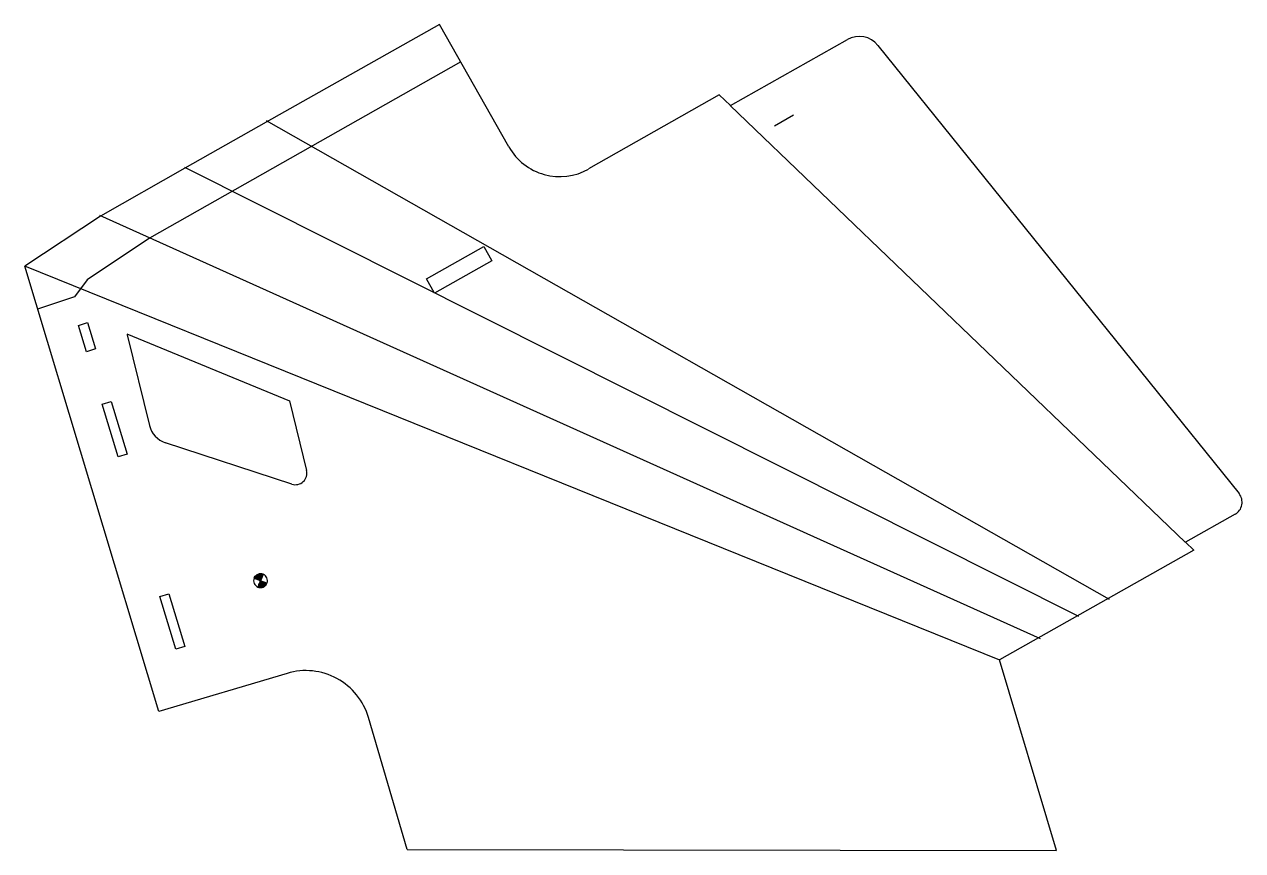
# Model space of a CAD drawing. Extents: x 16 to 578, y 20 to 402.
import ezdxf

# ---------------------------------------------------------------- set-up
doc = ezdxf.new("R2010")
doc.units = 0
doc.layers.add('Fullcuts', color=7, linetype='CONTINUOUS')

msp = doc.modelspace()

# ---------------------------------------------------------------- linework, layer by layer
at = {"layer": 'Fullcuts', "color": 7}
for points in [[(207.37381, 402.267298), (127.253207, 356.973913), (89.646447, 335.71014), (50.633616, 313.621887), (15.73616, 290.41881)], [(239.419836, 345.579532), (207.37381, 402.267298)], [(341.791092, 364.692849), (395.816582, 395.234831)], [(409.925802, 392.52493), (576.82305, 185.312218)], [(336.517573, 369.608624), (276.241572, 335.405359)], [(336.517573, 369.608624), (341.791092, 364.692849)], [(201.341169, 284.555699), (227.818284, 299.518029), (231.57651, 292.885917), (205.099395, 277.923584), (201.341169, 284.555699)], [(77.67195, 84.521095), (15.73616, 290.41881)], [(44.700639, 264.356962), (48.349309, 252.198857), (44.213938, 250.94754), (40.565268, 263.105673), (44.700639, 264.356962)], [(63.001593, 258.743562), (73.331157, 216.788181)], [(55.658345, 227.855045), (62.955684, 203.538807), (58.820312, 202.28749), (51.530902, 226.623371), (55.658345, 227.855045)], [(137.97396, 228.292969), (145.939648, 196.081818)], [(139.098031, 189.714405), (80.657833, 208.874133)], [(574.989875, 175.802628), (552.147768, 162.88732)], [(555.983084, 159.214678), (466.158524, 108.436381)], [(552.147768, 162.88732), (555.983084, 159.214678)], [(82.317917, 138.963089), (89.626954, 114.619305), (85.479887, 113.395533), (78.182546, 137.7118), (82.317917, 138.963089)], [(192.440066, 20.801752), (492.494372, 20.268804), (466.158524, 108.436381)], [(136.919902, 102.223428), (77.67195, 84.521095)], [(192.440066, 20.801752), (174.500213, 81.834989)]]:
    msp.add_lwpolyline(points, dxfattribs=at)
at = {"layer": 'Fullcuts', "color": 3}
for points in [[(217.27162, 384.963486), (73.330463, 303.459813), (44.516613, 284.215088), (38.631848, 276.297276), (21.579789, 270.653199)], [(125.833381, 148.008283), (123.454628, 142.120667)], [(121.700194, 146.253851), (127.587812, 143.875099)]]:
    msp.add_lwpolyline(points, dxfattribs=at)
at = {"layer": 'Fullcuts', "color": 1}
for points in [[(341.722146, 364.697734), (551.951342, 162.931262)], [(362.119051, 355.338373), (370.913688, 360.437294)], [(127.213374, 357.77313), (516.741974, 136.492769)], [(89.464967, 336.233224), (502.601032, 128.651394)], [(50.158419, 314.031934), (484.895454, 118.377489)], [(15.515121, 290.592026), (466.080094, 108.551979)], [(62.859672, 259.199831), (138.099574, 228.155471)]]:
    msp.add_lwpolyline(points, dxfattribs=at)
at = {"layer": 'Fullcuts', "color": 3}
for points in [[(121.921807, 146.689397), (124.643994, 145.064495), (121.700185, 146.253871), (121.921807, 146.689397), (121.921807, 146.689397)], [(122.202305, 147.101135), (124.826365, 145.515879), (121.921807, 146.689397), (122.202305, 147.101135), (122.202305, 147.101135)], [(124.826365, 145.515879), (121.921807, 146.689397), (124.643994, 145.064495), (124.826365, 145.515879), (124.826365, 145.515879)], [(122.553375, 147.461531), (125.008736, 145.967263), (122.202305, 147.101135), (122.553375, 147.461531), (122.553375, 147.461531)], [(125.008736, 145.967263), (122.202305, 147.101135), (124.826365, 145.515879), (125.008736, 145.967263), (125.008736, 145.967263)], [(122.947463, 147.758889), (125.183177, 146.399022), (122.553375, 147.461531), (122.947463, 147.758889), (122.947463, 147.758889)], [(125.183177, 146.399022), (122.553375, 147.461531), (125.008736, 145.967263), (125.183177, 146.399022), (125.183177, 146.399022)], [(123.404194, 147.985279), (125.341761, 146.79153), (122.947463, 147.758889), (123.404194, 147.985279), (123.404194, 147.985279)], [(125.341761, 146.79153), (122.947463, 147.758889), (125.183177, 146.399022), (125.341761, 146.79153), (125.341761, 146.79153)], [(123.876389, 148.136935), (125.484486, 147.144787), (123.404194, 147.985279), (123.876389, 148.136935), (123.876389, 148.136935)], [(125.484486, 147.144787), (123.404194, 147.985279), (125.341761, 146.79153), (125.484486, 147.144787), (125.484486, 147.144787)], [(124.364047, 148.213856), (125.603424, 147.439168), (123.876389, 148.136935), (124.364047, 148.213856), (124.364047, 148.213856)], [(125.603424, 147.439168), (123.876389, 148.136935), (125.484486, 147.144787), (125.603424, 147.439168), (125.603424, 147.439168)], [(124.847543, 148.223972), (125.698574, 147.674673), (124.364047, 148.213856), (124.847543, 148.223972), (124.847543, 148.223972)], [(125.698574, 147.674673), (124.364047, 148.213856), (125.603424, 147.439168), (125.698574, 147.674673), (125.698574, 147.674673)], [(125.346502, 148.159354), (125.769936, 147.851301), (124.847543, 148.223972), (125.346502, 148.159354), (125.346502, 148.159354)], [(125.769936, 147.851301), (124.847543, 148.223972), (125.698574, 147.674673), (125.769936, 147.851301), (125.769936, 147.851301)], [(125.833369, 148.008304), (125.817511, 147.969053), (125.346502, 148.159354), (125.833369, 148.008304), (125.833369, 148.008304)], [(125.817511, 147.969053), (125.346502, 148.159354), (125.769936, 147.851301), (125.817511, 147.969053), (125.817511, 147.969053)], [(123.462547, 142.140312), (123.913931, 141.957941), (123.454618, 142.120687), (123.462547, 142.140312), (123.462547, 142.140312)], [(123.510122, 142.258064), (123.462547, 142.140312), (123.913931, 141.957941), (123.510122, 142.258064), (123.510122, 142.258064)], [(123.581485, 142.434693), (124.41289, 141.893322), (123.510122, 142.258064), (123.581485, 142.434693), (123.581485, 142.434693)], [(123.510122, 142.258064), (124.41289, 141.893322), (123.913931, 141.957941), (123.510122, 142.258064), (123.510122, 142.258064)], [(123.676635, 142.670198), (124.916011, 141.895509), (123.581485, 142.434693), (123.676635, 142.670198), (123.676635, 142.670198)], [(124.916011, 141.895509), (123.581485, 142.434693), (124.41289, 141.893322), (124.916011, 141.895509), (124.916011, 141.895509)], [(123.795572, 142.964578), (125.403669, 141.972431), (123.676635, 142.670198), (123.795572, 142.964578), (123.795572, 142.964578)], [(125.403669, 141.972431), (123.676635, 142.670198), (124.916011, 141.895509), (125.403669, 141.972431), (125.403669, 141.972431)], [(123.938297, 143.317836), (125.875864, 142.124086), (123.795572, 142.964578), (123.938297, 143.317836), (123.938297, 143.317836)], [(125.875864, 142.124086), (123.795572, 142.964578), (125.403669, 141.972431), (125.875864, 142.124086), (125.875864, 142.124086)], [(124.096881, 143.710343), (126.31297, 142.358406), (123.938297, 143.317836), (124.096881, 143.710343), (124.096881, 143.710343)], [(126.31297, 142.358406), (123.938297, 143.317836), (125.875864, 142.124086), (126.31297, 142.358406), (126.31297, 142.358406)], [(124.271323, 144.142102), (126.707058, 142.655764), (124.096881, 143.710343), (124.271323, 144.142102), (124.271323, 144.142102)], [(126.707058, 142.655764), (124.096881, 143.710343), (126.31297, 142.358406), (126.707058, 142.655764), (126.707058, 142.655764)], [(124.453694, 144.593486), (127.077754, 143.00823), (124.271323, 144.142102), (124.453694, 144.593486), (124.453694, 144.593486)], [(127.077754, 143.00823), (124.271323, 144.142102), (126.707058, 142.655764), (127.077754, 143.00823), (127.077754, 143.00823)], [(124.643994, 145.064495), (127.358252, 143.419969), (124.453694, 144.593486), (124.643994, 145.064495), (124.643994, 145.064495)], [(127.358252, 143.419969), (124.453694, 144.593486), (127.077754, 143.00823), (127.358252, 143.419969), (127.358252, 143.419969)], [(127.587803, 143.87512), (124.643994, 145.064495), (127.358252, 143.419969), (127.587803, 143.87512), (127.587803, 143.87512)]]:
    msp.add_lwpolyline(points, close=True, dxfattribs=at)
at = {"layer": 'Fullcuts', "color": 7}
for points in [[(409.946758, 392.54917), (406.531687, 396.789414), (400.549197, 397.934439), (395.809716, 395.254942)], [(239.427382, 345.588646), (242.955309, 339.348467), (248.820086, 334.767498), (255.728832, 332.855607)], [(255.728832, 332.855607), (262.637577, 330.943716), (270.023048, 331.857878), (276.25713, 335.396569)], [(73.318953, 216.79194), (74.23579, 213.065124), (77.009126, 210.074236), (80.656231, 208.879092)], [(144.412184, 190.88335), (145.836393, 192.205234), (146.430951, 194.195951), (145.964952, 196.082375)], [(139.112018, 189.721803), (140.95853, 189.116706), (142.987975, 189.561465), (144.412184, 190.88335)], [(578.12164, 180.146061), (578.472763, 181.980598), (577.999778, 183.876745), (576.828171, 185.331445)], [(575.004808, 175.80479), (576.630781, 176.724044), (577.770517, 178.311523), (578.12164, 180.146061)], [(159.969186, 99.847636), (152.915803, 103.676182), (144.627785, 104.537015), (136.938146, 102.239748)], [(174.523434, 81.838616), (172.260104, 89.538312), (167.022569, 96.019092), (159.969186, 99.847636)]]:
    msp.add_open_spline(points, degree=3, dxfattribs=at)
at = {"layer": 'Fullcuts', "color": 3}
for points in [[(125.851122, 148.023942), (124.219881, 148.683006), (122.363224, 147.894902), (121.70416, 146.263661)], [(127.611403, 143.876981), (128.270467, 145.508221), (127.482362, 147.364879), (125.851122, 148.023942)], [(121.70416, 146.263661), (121.045096, 144.632421), (121.833201, 142.775763), (123.464441, 142.1167)], [(123.464441, 142.1167), (125.095681, 141.457636), (126.952339, 142.24574), (127.611403, 143.876981)]]:
    msp.add_open_spline(points, degree=3, dxfattribs=at)

doc.saveas('drawing.dxf')
